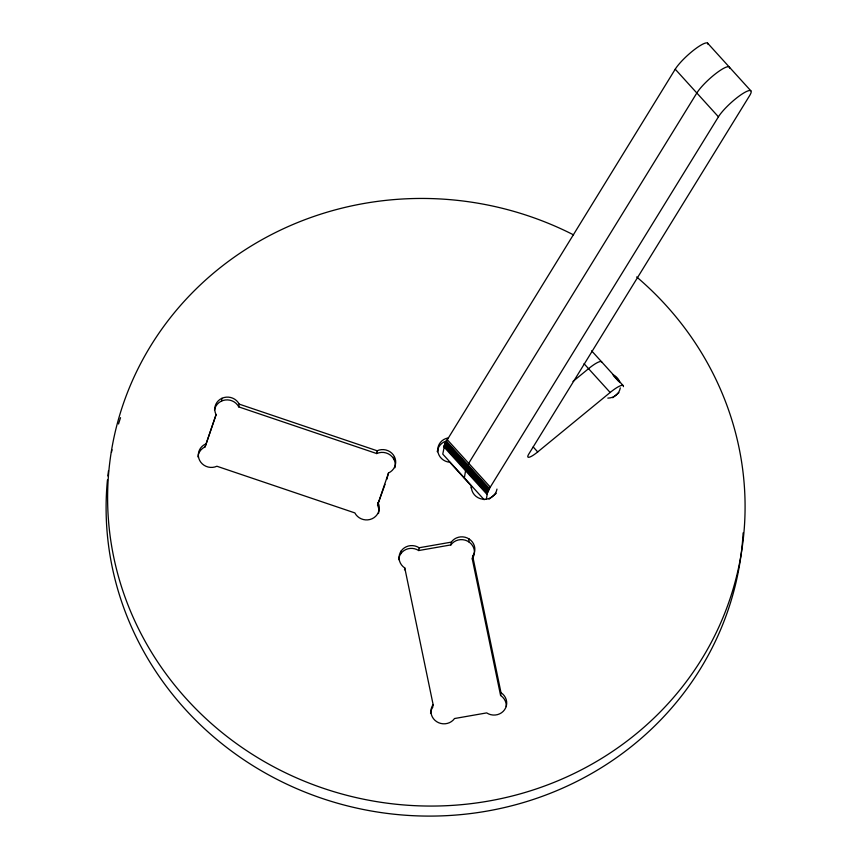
<?xml version="1.0" encoding="UTF-8"?>
<svg xmlns="http://www.w3.org/2000/svg" width="858" height="858" viewBox="0 0 858 858"><rect width="100%" height="100%" fill="white"/><g stroke="black" fill="none" stroke-linecap="round" stroke-linejoin="round"><path stroke-width="1.29" d="M197.941 456.96A12.891 12.259 8.5 0 1 205.105 446.857L216.087 414.639A12.891 12.259 8.5 0 1 221.954 398.284A12.891 12.259 8.5 0 1 239.189 404.118L377.134 450.772A12.891 12.259 8.5 0 1 394.38 456.606L393.961 459.395M216.087 414.639L205.105 446.857M221.536 401.072L221.954 398.284M394.916 467.76A12.891 12.259 8.5 0 0 390.476 455.201A12.891 12.259 8.5 0 0 376.716 453.56L238.781 406.906L239.189 404.118M376.716 453.56L377.134 450.772M378.485 513.545A12.891 12.259 8.5 0 0 377.541 505.18L388.513 472.962A12.891 12.259 8.5 0 0 394.38 456.606M388.513 472.962L386.776 479.429M400.836 553.667L401.244 550.89A12.891 12.259 8.5 0 1 419.112 547.758L451.276 542.138A12.891 12.259 8.5 0 1 469.144 539.006A12.891 12.259 8.5 0 1 472.683 556.091L501.008 692.706A12.891 12.259 8.5 0 1 504.547 709.78A12.891 12.259 8.5 0 1 486.679 712.901L454.526 718.532A12.891 12.259 8.5 0 1 436.658 721.653A12.891 12.259 8.5 0 1 433.118 704.579L404.783 567.964A12.891 12.259 8.5 0 1 401.244 550.89M404.515 569.819L404.783 567.964M398.68 559.652A12.891 12.259 8.5 0 1 418.693 550.546L419.112 547.758M437.794 449.013L437.376 451.801A12.891 12.259 8.5 0 1 446.643 440.958M708 44.337A22.791 4.59 -42.2 0 0 694.776 49.324A22.791 4.59 -42.2 0 0 675.235 69.198L444.884 443.618L442.771 454.107L484.169 499.731M418.693 550.546L450.858 544.927L451.276 542.138M464.371 477.906L465.819 469.154L468.693 463.299L696.835 93.007A22.791 4.59 -42.2 0 1 716.376 73.134A22.791 4.59 -42.2 0 1 729.6 68.147M433.118 704.579L432.7 707.367A12.891 12.259 8.5 0 0 430.555 713.352M471.117 487.902L471.396 486.046L449.796 462.237A12.891 12.259 8.5 0 1 437.794 450.622A12.891 12.259 8.5 0 1 448.144 437.934M468.725 541.795L469.144 539.006M506.274 706.584A12.891 12.259 8.5 0 0 500.589 695.484L472.265 558.869L472.683 556.091M486.336 499.292L487.419 492.964L490.293 487.108L718.436 116.817A22.791 4.59 -42.2 0 1 741.162 94.648A22.791 4.59 -42.2 0 1 749.667 95.56L528.721 454.182A14.06 2.831 -42.2 0 0 537.709 451.93L610.156 392.481A18.747 3.775 -42.2 0 1 623.391 386.647M500.589 695.484L501.008 692.706M377.541 505.18L385.017 484.33M573.026 381.413L588.556 368.672A18.747 3.775 -42.2 0 1 601.78 362.183M489.06 499.184L496.278 493.264M612.687 397.726L618.875 392.653M707.571 43.115L750.771 90.733M675.235 69.198L718.436 116.817M591.623 350.836L623.123 385.553M613.481 375.729L618.886 381.681M584.051 363.706L610.156 392.481M533.204 446.964L537.709 451.93M447.093 439.489L490.293 487.108M446.224 440.958L489.425 488.577M445.838 441.656L489.039 489.274M445.484 442.331L488.685 489.95M445.163 442.985L488.363 490.604M444.884 443.618L488.084 491.226M444.626 444.219L487.827 491.838M444.401 444.798L487.601 492.406M444.219 445.345L487.419 492.964M444.069 445.87L487.258 493.489M443.854 446.836L487.054 494.455M496.975 489.092A12.891 12.259 8.5 0 1 482.839 499.217A12.891 12.259 8.5 0 1 471.396 486.046M620.291 387.891A12.891 12.259 8.5 0 1 607.829 398.112M612.762 374.678A12.891 12.259 8.5 0 1 619.937 382.593M473.348 557.014A12.891 12.259 8.5 0 1 472.265 558.869M450.858 544.927A12.891 12.259 8.5 0 1 467.267 540.969A12.891 12.259 8.5 0 1 473.755 556.027M214.489 410.113A12.891 12.259 8.5 0 1 225.268 400A12.891 12.259 8.5 0 1 238.781 406.906M205.523 444.069A12.891 12.259 8.5 0 0 199.657 460.424A12.891 12.259 8.5 0 0 216.902 466.248L354.847 512.912A12.891 12.259 8.5 0 0 372.082 518.747A12.891 12.259 8.5 0 0 377.949 502.391M743.125 532.882A319.069 303.453 8.5 0 1 401.705 814.939A319.069 303.453 8.5 0 1 107.454 479.912M107.861 475.976A319.069 303.453 8.5 0 1 108.494 470.72M111.476 452.359A319.069 303.453 8.5 0 1 112.001 449.753M118.533 423.981A319.069 303.453 8.5 0 1 120.528 417.685M636.668 276.952A319.069 303.453 8.5 0 1 552.445 783.011A319.069 303.453 8.5 0 1 107.818 486.668A319.069 303.453 8.5 0 1 573.552 234.877"/></g></svg>
